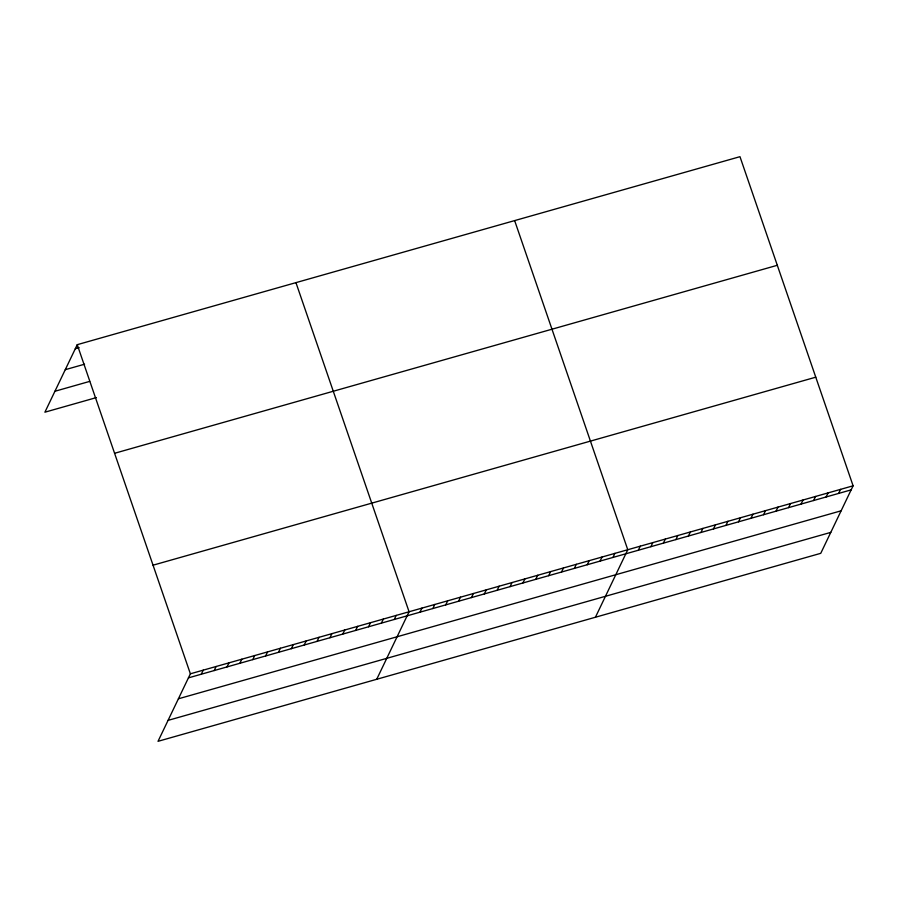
<?xml version="1.0" encoding="UTF-8"?>
<svg xmlns="http://www.w3.org/2000/svg" width="898" height="898" viewBox="0 0 898 898"><rect width="100%" height="100%" fill="white"/><g stroke="black" fill="none" stroke-linecap="round" stroke-linejoin="round"><path stroke-width="1.35" d="M77.25 344.675L190.376 673.803L158.026 741.321L820.75 553.325L853.1 485.807L739.974 156.679L77.25 344.675L44.9 412.193L96.355 397.601M201.298 674.218L203.24 670.155M214.162 670.57L216.104 666.507M227.026 666.911L228.968 662.847M239.889 663.263L241.831 659.199M252.753 659.615L254.695 655.551M265.617 655.967L267.559 651.903M278.481 652.318L280.423 648.255M291.345 648.67L293.298 644.607M304.209 645.022L306.162 640.959M317.073 641.374L319.026 637.311M329.936 637.726L331.89 633.662M342.8 634.067L344.753 630.003M355.664 630.418L357.617 626.355M368.539 626.77L370.481 622.707M381.403 623.122L383.345 619.059M394.267 619.474L396.209 615.411M376.722 679.281L409.073 611.763L295.947 282.634M419.995 612.178L421.937 608.114M432.858 608.53L434.8 604.466M445.722 604.882L447.664 600.818M458.586 601.233L460.528 597.17M471.45 597.574L473.403 593.511M484.314 593.926L486.267 589.863M497.178 590.278L499.131 586.214M510.042 586.63L511.995 582.566M522.905 582.982L524.859 578.918M535.769 579.333L537.722 575.27M548.644 575.685L550.586 571.622M561.508 572.037L563.45 567.974M574.372 568.389L576.314 564.326M587.236 564.741L589.178 560.678M600.1 561.082L602.042 557.018M612.964 557.434L614.905 553.37M595.43 617.24L627.769 549.722L514.644 220.605M638.343 550.238L640.296 546.175M650.859 546.691L652.812 542.628M663.386 543.133L665.328 539.069M675.902 539.586L677.844 535.522M688.418 536.027L690.36 531.964M700.934 532.48L702.887 528.417M713.45 528.933L715.403 524.87M725.977 525.375L727.919 521.311M738.493 521.828L740.435 517.764M751.009 518.281L752.951 514.217M763.525 514.722L765.478 510.659M776.04 511.175L777.994 507.112M788.567 507.628L790.509 503.565M801.083 504.07L803.025 500.006M813.599 500.523L815.541 496.459M826.115 496.976L828.068 492.912M838.631 493.417L840.584 489.354M75.297 348.738L79.159 347.649M65.273 369.684L84.569 364.206M54.935 391.259L89.665 381.403M114.585 453.288L777.309 265.292M153.042 565.19L815.766 377.194M190.376 673.803L853.1 485.807M188.434 677.867L851.158 489.87M178.399 698.801L841.123 510.805M168.061 720.376L830.785 532.379"/></g></svg>
